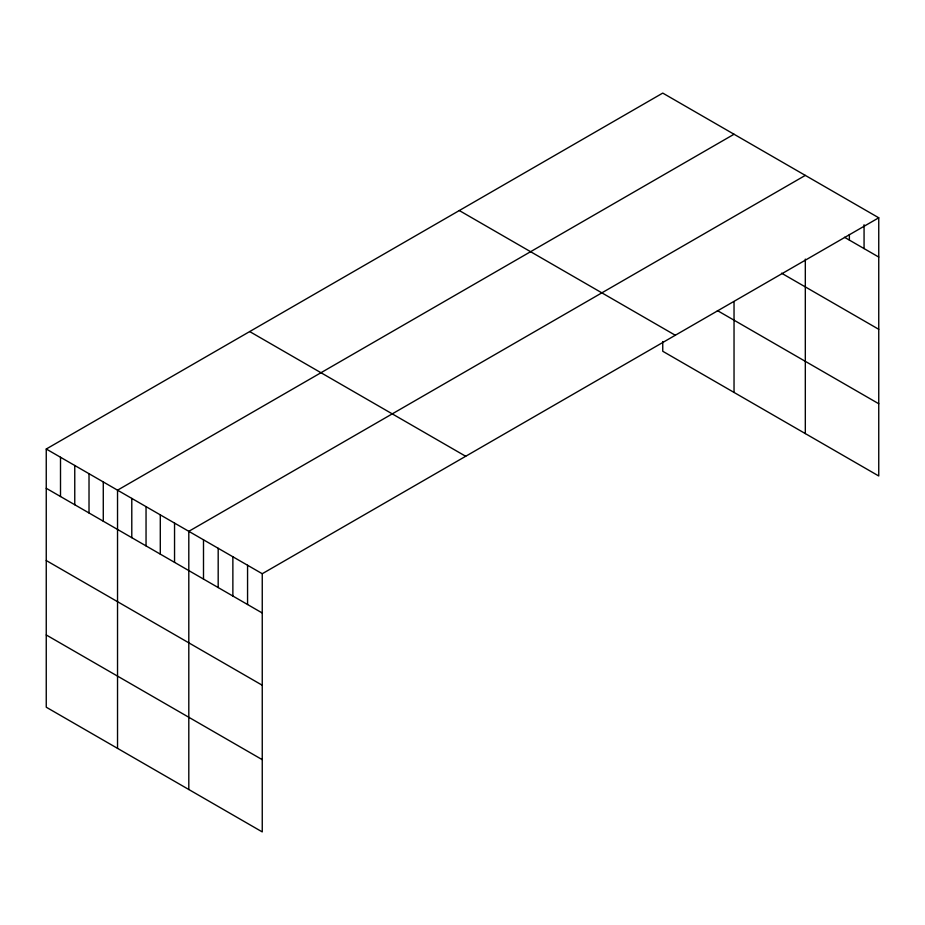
<?xml version="1.0" encoding="UTF-8"?>
<svg xmlns="http://www.w3.org/2000/svg" width="925" height="925" viewBox="0 0 925 925"><rect width="100%" height="100%" fill="white"/><g stroke="black" fill="none" stroke-linecap="round" stroke-linejoin="round"><path stroke-width="1.39" d="M46.25 449.018L262.249 573.731L262.249 831.91L46.25 707.209L46.25 449.018L662.751 93.09L878.75 217.791L878.75 475.982L662.751 351.269L662.751 341.545M734.034 134.241L117.533 490.181L117.533 748.36M805.317 175.392L188.804 531.332L188.804 789.511M262.249 573.731L878.75 217.791M844.479 237.274L878.75 257.058M781.556 273.187L878.75 329.3M717.395 310.58L878.75 403.739M459.309 210.542L675.308 335.255M249.692 331.566L465.691 456.268M46.25 488.284L262.249 612.997M46.25 560.527L262.249 685.24M46.25 634.966L262.249 759.668M864.066 224.74L864.066 248.582M849.37 234.488L849.37 240.095M805.317 259.116L805.317 433.582M734.034 301.573L734.034 392.42M247.565 565.244L247.565 604.511M232.869 556.769L232.869 596.035M218.184 548.294L218.184 587.548M203.5 539.807L203.5 579.073M174.548 523.099L174.548 562.365M160.291 514.867L160.291 554.133M146.046 506.634L146.046 545.9M131.789 498.402L131.789 537.668M103.276 481.948L103.276 521.214M89.02 473.716L89.02 512.982M74.763 465.483L74.763 504.749M60.507 457.251L60.507 496.517"/></g></svg>
